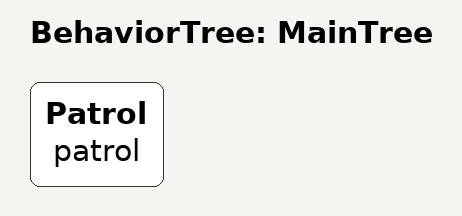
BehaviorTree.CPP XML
<root main_tree_to_execute = "MainTree" >
    <BehaviorTree ID="MainTree">
        <Patrol    name="patrol"/>
    </BehaviorTree>
</root>
